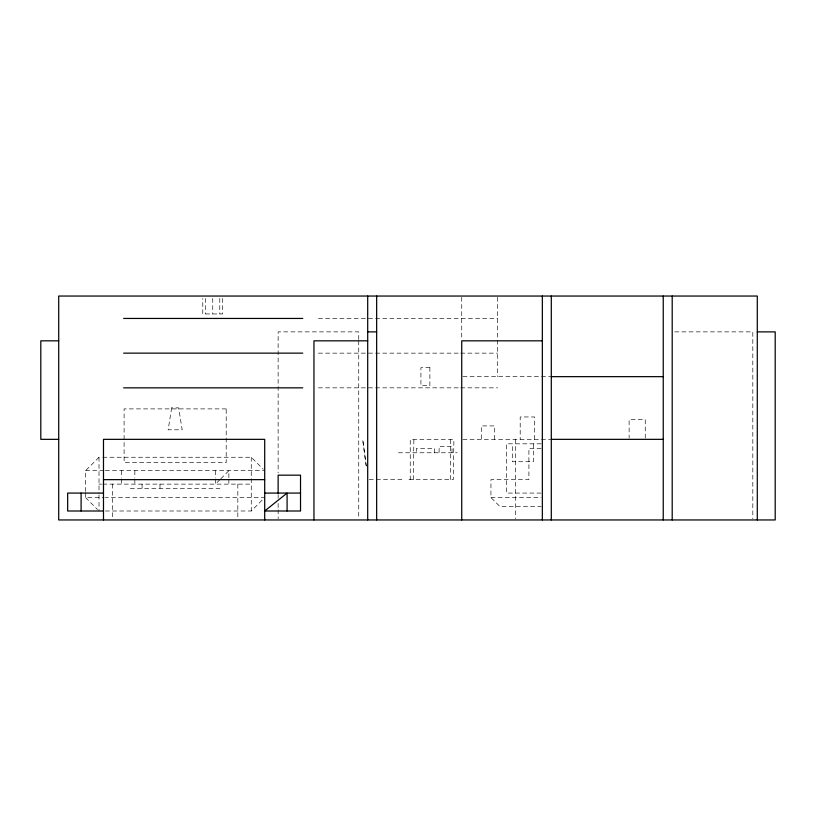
<?xml version="1.0" encoding="UTF-8"?>
<svg xmlns="http://www.w3.org/2000/svg" width="816" height="816" viewBox="0 0 816 816"><rect width="100%" height="100%" fill="white"/><g stroke="black" fill="none" stroke-linecap="round" stroke-linejoin="round"><path stroke-width="0.61" stroke-dasharray="4.08 3.06" d="M413.263 479.645L413.885 439.691M85.578 491.456L85.578 470.689L99.011 457.256L101.551 457.256M219.922 479.645L215.444 484.123L215.444 479.237M220.82 478.757L228.878 470.689L228.878 478.023M105.356 511L251.267 511L264.7 497.556L105.356 497.556M318.444 318.444L497.556 318.444M674.72 331.877L752.811 331.877L752.811 518.68M318.444 353.144L459.449 353.144M460.724 353.144L497.556 353.144M462.968 376.655L550.178 376.655M318.444 387.845L459.449 387.845M460.724 387.845L497.556 387.845M462.907 439.345L550.178 439.345M541.11 443.822L506.522 443.822L506.522 493.078L541.11 493.078M541.12 448.3L528.911 448.3L528.911 479.645L490.936 479.645L490.936 497.556L499.892 506.522L541.09 506.522M398.483 452.778L457.256 452.778M102.816 457.256L251.267 457.256L263.211 469.2M85.578 470.689L104.091 470.689M105.356 470.689L264.7 470.689M369.22 479.645L403.889 479.645M408.989 479.645L453.278 479.645L453.9 439.691L410.244 439.691L410.244 479.645M99.011 484.123L101.551 484.123M102.816 484.123L251.267 484.123M130.356 488.6L219.922 488.6M85.578 492.68L85.578 497.556L104.091 497.556M490.936 497.556L541.09 497.556M85.578 497.556L97.522 509.5M366.262 465.916L362.722 439.691L366.17 465.916M645.252 438.11L645.252 419.638L629.126 419.638L629.126 438.11M534.521 439.345L534.521 416.956L520.19 416.956L520.19 439.345M533.389 443.822L533.389 461.734L512.336 461.734L512.336 443.822M515.477 439.345L515.477 518.69M497.556 297.31L497.556 376.655M494.72 439.345L494.72 425.911L481.287 425.911L481.287 439.345M461.734 297.31L461.734 340.129M452.013 452.778L452.013 446.321L439.09 446.321L439.09 452.778M450.544 439.691L450.544 479.645M434.479 452.778L434.479 448.3L416.568 448.3L416.568 452.778M358.744 339.497L358.744 331.877L278.134 331.877L278.134 472.933M358.744 340.772L358.744 518.68M278.134 494.537L278.134 498.352M278.134 503.431L278.134 508.511M278.134 509.786L278.134 518.68M251.267 457.256L251.267 511M237.833 484.123L237.833 518.711M228.878 479.237L228.878 484.123M222.707 298.442L222.707 313.956L202.786 313.956L202.786 298.442M219.79 298.442L219.79 313.956M215.444 470.689L215.444 478.023M212.741 298.442L212.741 313.956M205.703 298.442L205.703 313.956M159.987 484.123L159.987 488.6M142.076 484.123L142.076 488.6M134.844 470.689L134.844 478.023M134.844 479.237L134.844 484.123M121.4 470.689L121.4 478.023M121.4 479.237L121.4 484.123M112.445 484.123L112.445 518.711M99.011 457.256L99.011 493.894M99.011 495.118L99.011 511M171.656 407.857L168.147 429.797L182.192 429.797L178.643 407.857L171.656 407.857M429.879 367.7L420.913 367.7L420.913 385.611L429.879 385.611L429.879 367.7M226.195 408.898L124.093 408.898L124.093 462.631L226.195 462.631L226.195 408.898"/><path stroke-width="1.22" d="M123.644 318.444L302.767 318.444M367.7 331.877L376.655 331.877M757.289 331.877L775.2 331.877L775.2 519.955L58.711 519.955L58.711 296.045L757.289 296.045L757.289 519.955M58.711 340.833L40.8 340.833L40.8 439.345L58.711 439.345M367.7 340.833L313.956 340.833L313.956 519.955M542.344 340.833L461.734 340.833L461.734 519.955M123.644 353.144L302.767 353.144M551.096 376.655L663.245 376.655M123.644 387.845L302.767 387.845M551.147 439.345L663.245 439.345M103.489 479.645L264.7 479.645M103.489 493.078L67.667 493.078L67.667 511L103.489 511M264.7 493.078L300.523 493.078M672.2 296.045L672.2 519.955M663.245 296.045L663.245 519.955M551.3 296.045L551.3 519.955M542.344 296.045L542.344 519.955M376.655 296.045L376.655 519.955M367.7 296.045L367.7 519.955M287.089 511L287.089 493.078L264.7 511L300.523 511L300.523 475.167L278.134 475.167L278.134 493.078M264.7 519.955L264.7 439.345L103.489 439.345L103.489 519.955M81.1 493.078L81.1 511"/></g></svg>
